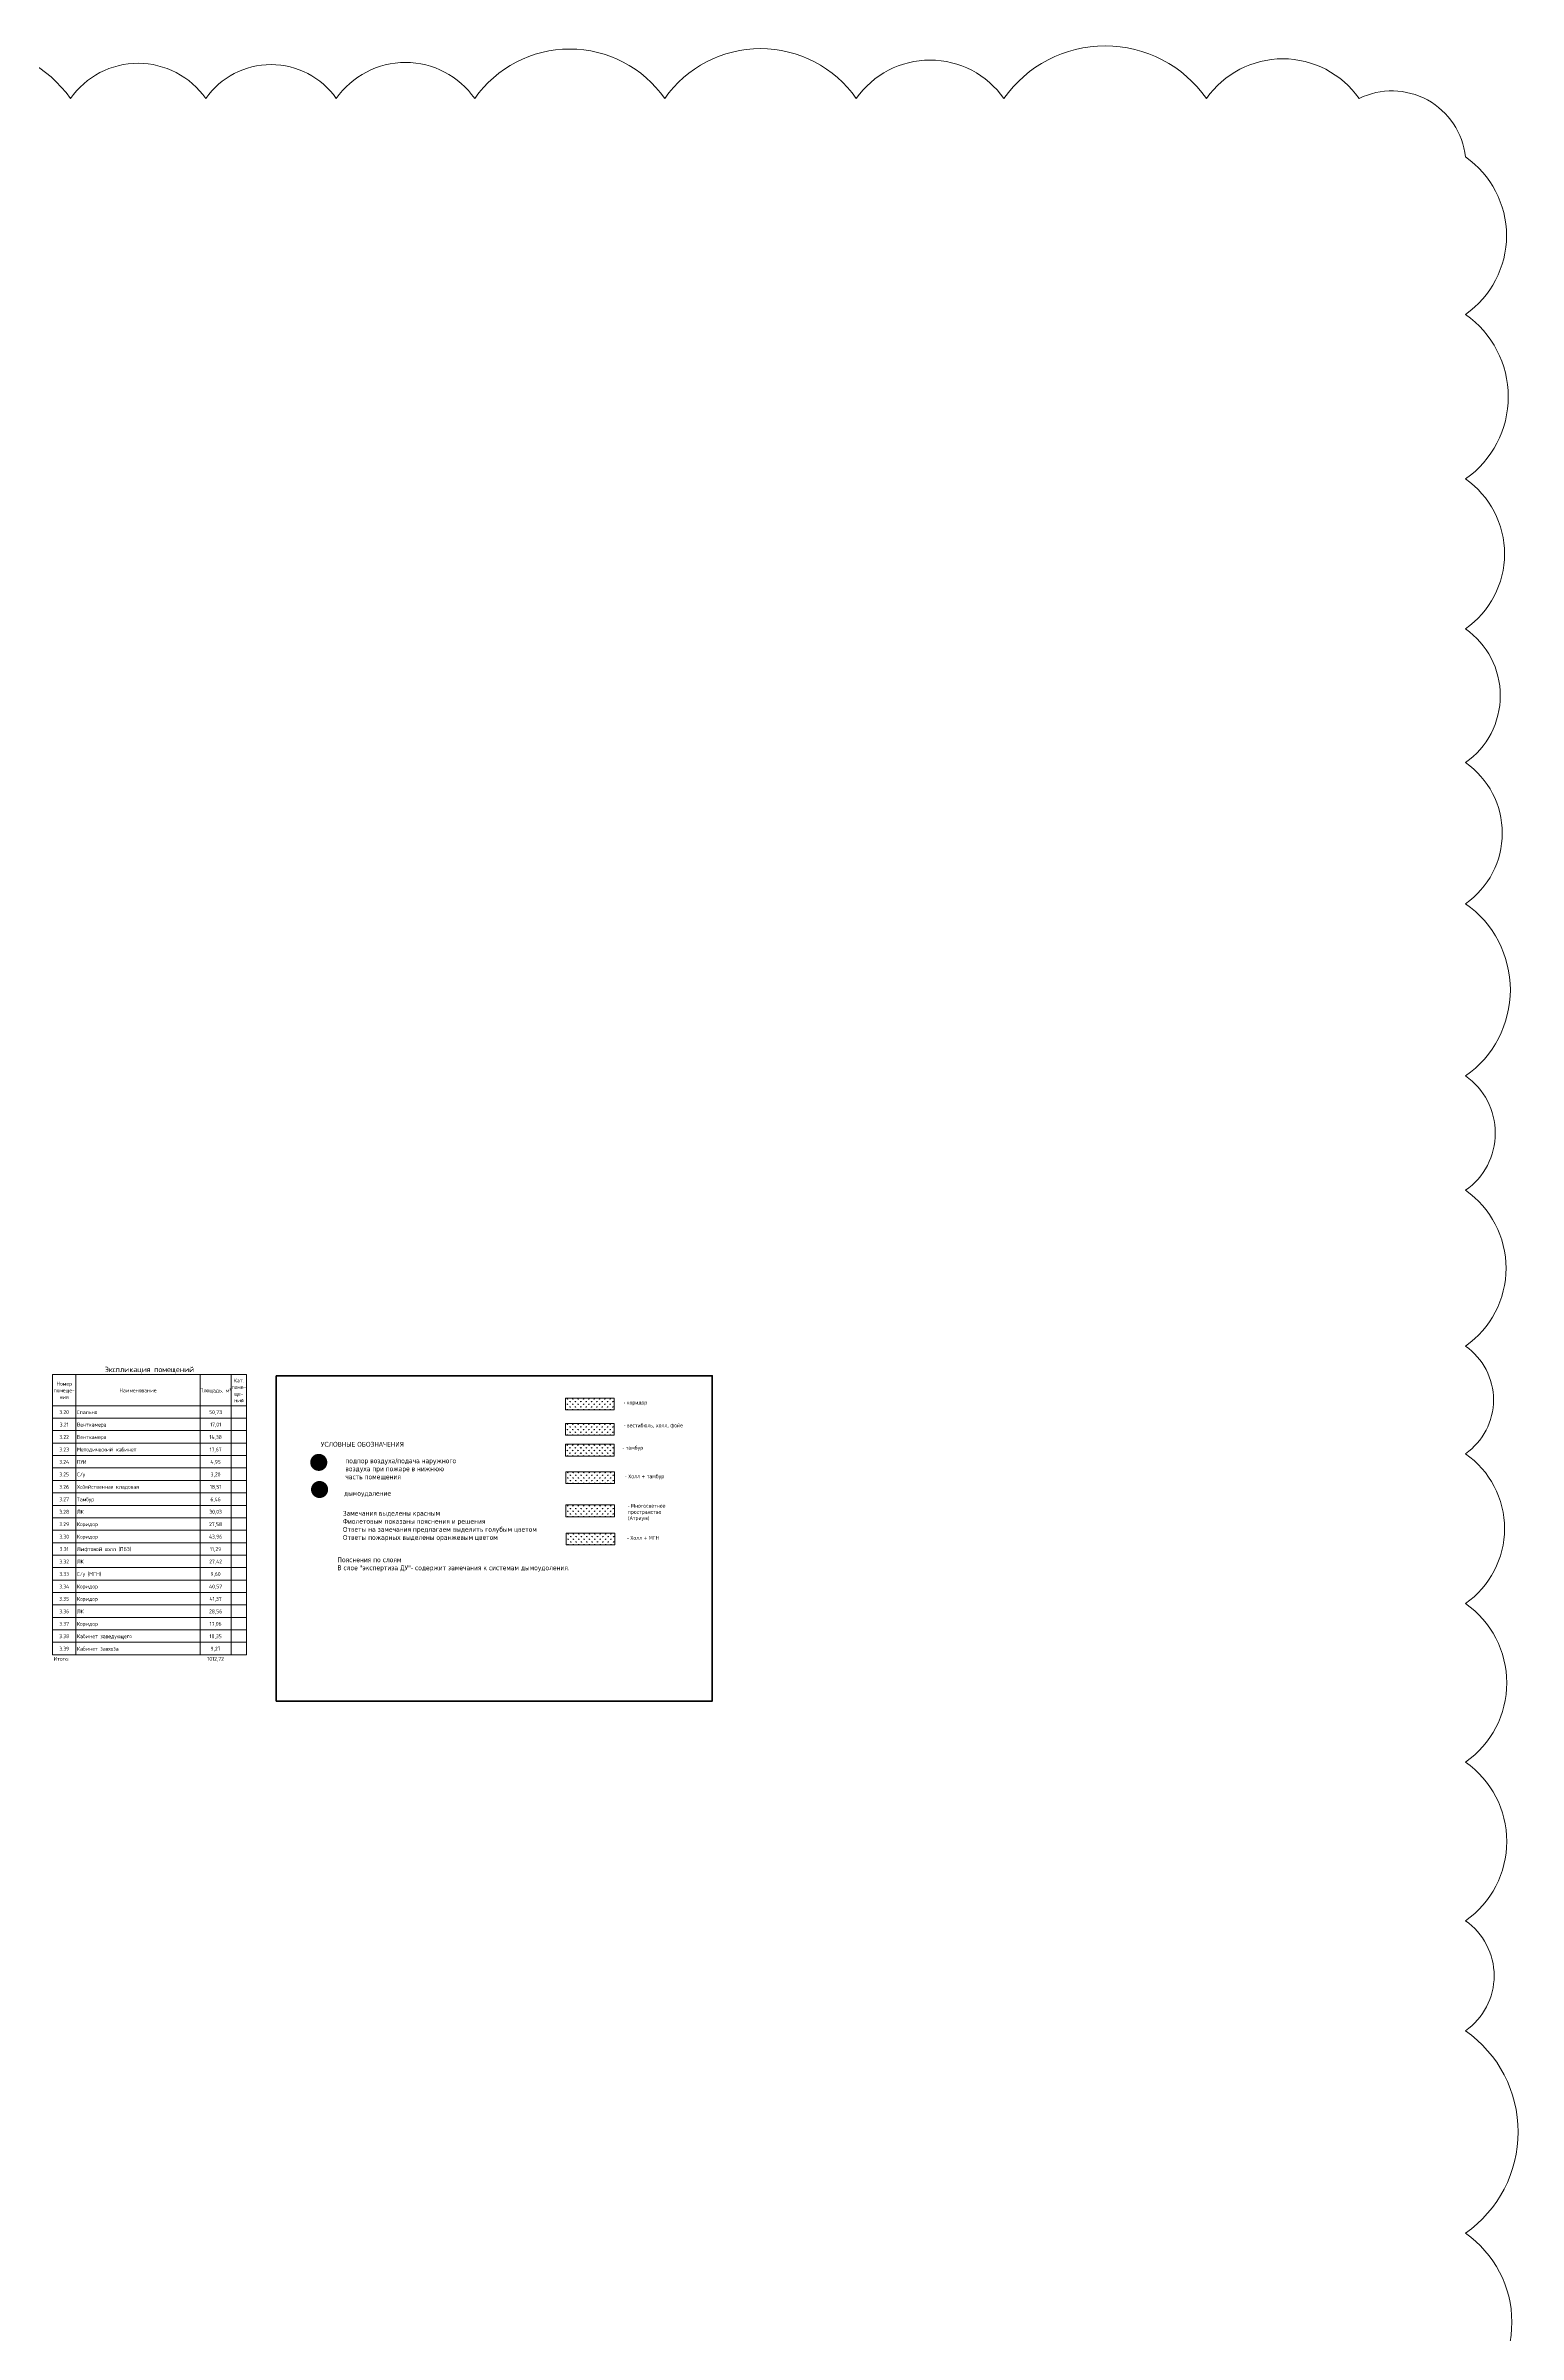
# Model space of a CAD drawing. Header units: millimetres. Extents: x -584918 to 2941280, y 3000189 to 4229862.
# Drawn here: x 318854 to 413664, y 3982499 to 4129870 of the extents above; entities that cross this region are included whole.
import ezdxf

# ---------------------------------------------------------------- set-up
doc = ezdxf.new("R2010")
doc.units = ezdxf.units.MM
for name, color, linetype, lineweight in [('Графика', 7, 'Continuous', 0), ('Линии', 7, 'Continuous', 0), ('экспертиза ДУ', 1, 'Continuous', 0), ('экспертиза условные обозначения', 1, 'Continuous', 0)]:
    doc.layers.add(name, color=color, linetype=linetype, lineweight=lineweight)
doc.styles.add('GOST Common_11', font='', dxfattribs={"width": 0.9, "height": 3.5})
doc.styles.add('GOST Common_8', font='', dxfattribs={"width": 0.9, "height": 2.5})
doc.styles.get("Standard").update_dxf_attribs({"font": 'arial.ttf'})
doc.styles.add('ЭКСПЕРТИЗА', font='tahoma.ttf')
doc.styles.get('GOST Common_11').set_extended_font_data('GOST Common')
doc.styles.get('GOST Common_8').set_extended_font_data('GOST Common')

msp = doc.modelspace()

# ---------------------------------------------------------------- hatches: boundary and pattern name
at = {"layer": 'экспертиза ДУ', "lineweight": 0}
h = msp.add_hatch(color=5, dxfattribs=at)
edge = h.paths.add_edge_path()
edge.add_arc((336431.523, 4038644.003), 550.23, 0, 360)
h = msp.add_hatch(color=30, dxfattribs=at)
edge = h.paths.add_edge_path()
edge.add_arc((336482.571, 4036897.285), 550.23, 0, 360)
at = {"layer": 'экспертиза условные обозначения', "lineweight": 0}
h = msp.add_hatch(dxfattribs=at)
h.set_pattern_fill('GRASS', color=3, scale=9.6, style=0)
h.set_pattern_definition([(90, (471242.12, 4065296.01), (-172.42092, 172.42092), [45.72, -299.12184]), (45, (471242.12, 4065296.01), (-172.4209, 172.4209), [45.72, -198.12]), (135, (471242.12, 4065296.01), (-172.4209, -172.4209), [45.72, -198.12])])
h.paths.add_polyline_path([(352317.073, 4042784.997), (355448.406, 4042784.997), (355448.406, 4042018.942), (352317.073, 4042018.942)])
h = msp.add_hatch(dxfattribs=at)
h.set_pattern_fill('GRASS', color=6, scale=9.6, style=0)
h.set_pattern_definition([(90, (471242.12, 4063666.25), (-172.42092, 172.42092), [45.72, -299.12184]), (45, (471242.12, 4063666.25), (-172.4209, 172.4209), [45.72, -198.12]), (135, (471242.12, 4063666.25), (-172.4209, -172.4209), [45.72, -198.12])])
h.paths.add_polyline_path([(352317.073, 4041155.23), (355448.406, 4041155.23), (355448.406, 4040389.175), (352317.073, 4040389.175)])
h = msp.add_hatch(dxfattribs=at)
h.set_pattern_fill('GRASS', color=4, scale=9.6, style=0)
h.set_pattern_definition([(90, (471242.12, 4062325.05), (-172.42092, 172.42092), [45.72, -299.12184]), (45, (471242.12, 4062325.05), (-172.4209, 172.4209), [45.72, -198.12]), (135, (471242.12, 4062325.05), (-172.4209, -172.4209), [45.72, -198.12])])
h.paths.add_polyline_path([(352317.073, 4039814.037), (355448.406, 4039814.037), (355448.406, 4039047.983), (352317.073, 4039047.983)])
at = {"layer": 'экспертиза условные обозначения', "lineweight": 0, "true_color": 0x636466}
h = msp.add_hatch(dxfattribs=at)
h.set_pattern_fill('GRASS', color=251, scale=9.6, style=0)
h.set_pattern_definition([(90, (471262.29, 4060550.57), (-172.42092, 172.42092), [45.72, -299.12184]), (45, (471262.3, 4060550.57), (-172.4209, 172.4209), [45.72, -198.12]), (135, (471262.3, 4060550.57), (-172.4209, -172.4209), [45.72, -198.12])])
h.paths.add_polyline_path([(352337.245, 4038039.551), (355468.579, 4038039.551), (355468.579, 4037273.496), (352337.245, 4037273.496)])
at = {"layer": 'экспертиза условные обозначения', "lineweight": 0}
h = msp.add_hatch(dxfattribs=at)
h.set_pattern_fill('GRASS', color=2, scale=9.6, style=0)
h.set_pattern_definition([(90, (471262.29, 4058411.31), (-172.42092, 172.42092), [45.72, -299.12184]), (45, (471262.3, 4058411.31), (-172.4209, 172.4209), [45.72, -198.12]), (135, (471262.3, 4058411.31), (-172.4209, -172.4209), [45.72, -198.12])])
h.paths.add_polyline_path([(352337.245, 4035900.297), (355468.579, 4035900.297), (355468.579, 4035134.242), (352337.245, 4035134.242)])
h = msp.add_hatch(dxfattribs=at)
h.set_pattern_fill('GRASS', color=5, scale=9.6, style=0)
h.set_pattern_definition([(90, (471280.6, 4056606.06), (-172.42092, 172.42092), [45.72, -299.12184]), (45, (471280.6, 4056606.06), (-172.4209, 172.4209), [45.72, -198.12]), (135, (471280.6, 4056606.06), (-172.4209, -172.4209), [45.72, -198.12])])
h.paths.add_polyline_path([(352355.55, 4034095.046), (355486.884, 4034095.046), (355486.884, 4033328.991), (352355.55, 4033328.991)])

# ---------------------------------------------------------------- linework, layer by layer
at = {"layer": 'Линии'}
for p, q in [((319288.242, 4044296.203), (319288.242, 4042291.601)), ((319288.242, 4044296.203), (331788.645, 4044296.203)), ((320788.242, 4044296.203), (320788.242, 4042291.601)), ((328788.242, 4044296.203), (328788.242, 4042291.601)), ((330788.242, 4044296.203), (330788.242, 4042291.601)), ((331788.242, 4044296.203), (331788.242, 4042291.601)), ((320788.242, 4042291.601), (319288.242, 4042291.601)), ((319288.242, 4042291.601), (319288.242, 4041489.76)), ((320788.242, 4041489.76), (319288.242, 4041489.76)), ((319288.242, 4041489.76), (319288.242, 4040687.92)), ((328788.242, 4042291.601), (320788.242, 4042291.601)), ((320788.242, 4042291.601), (320788.242, 4041489.76)), ((328788.242, 4041489.76), (320788.242, 4041489.76)), ((320788.242, 4041489.76), (320788.242, 4040687.92)), ((330788.242, 4042291.601), (328788.242, 4042291.601)), ((328788.242, 4042291.601), (328788.242, 4041489.76)), ((330788.242, 4041489.76), (328788.242, 4041489.76)), ((328788.242, 4041489.76), (328788.242, 4040687.92)), ((331788.242, 4042291.601), (330788.242, 4042291.601)), ((330788.242, 4042291.601), (330788.242, 4041489.76)), ((331788.242, 4041489.76), (330788.242, 4041489.76)), ((330788.242, 4041489.76), (330788.242, 4040687.92)), ((331788.242, 4042291.601), (331788.242, 4041489.76)), ((331788.242, 4041489.76), (331788.242, 4040687.92)), ((320788.242, 4040687.92), (319288.242, 4040687.92)), ((319288.242, 4040687.92), (319288.242, 4039886.079)), ((320788.242, 4039886.079), (319288.242, 4039886.079)), ((319288.242, 4039886.079), (319288.242, 4039084.238)), ((328788.242, 4040687.92), (320788.242, 4040687.92)), ((320788.242, 4040687.92), (320788.242, 4039886.079)), ((328788.242, 4039886.079), (320788.242, 4039886.079)), ((320788.242, 4039886.079), (320788.242, 4039084.238)), ((330788.242, 4040687.92), (328788.242, 4040687.92)), ((328788.242, 4040687.92), (328788.242, 4039886.079)), ((330788.242, 4039886.079), (328788.242, 4039886.079)), ((328788.242, 4039886.079), (328788.242, 4039084.238)), ((331788.242, 4040687.92), (330788.242, 4040687.92)), ((330788.242, 4040687.92), (330788.242, 4039886.079)), ((331788.242, 4039886.079), (330788.242, 4039886.079)), ((330788.242, 4039886.079), (330788.242, 4039084.238)), ((331788.242, 4040687.92), (331788.242, 4039886.079)), ((331788.242, 4039886.079), (331788.242, 4039084.238)), ((320788.242, 4039084.238), (319288.242, 4039084.238)), ((319288.242, 4039084.238), (319288.242, 4038282.398)), ((320788.242, 4038282.398), (319288.242, 4038282.398)), ((319288.242, 4038282.398), (319288.242, 4037480.557)), ((328788.242, 4039084.238), (320788.242, 4039084.238)), ((320788.242, 4039084.238), (320788.242, 4038282.398)), ((328788.242, 4038282.398), (320788.242, 4038282.398)), ((320788.242, 4038282.398), (320788.242, 4037480.557)), ((330788.242, 4039084.238), (328788.242, 4039084.238)), ((328788.242, 4039084.238), (328788.242, 4038282.398)), ((330788.242, 4038282.398), (328788.242, 4038282.398)), ((328788.242, 4038282.398), (328788.242, 4037480.557)), ((331788.242, 4039084.238), (330788.242, 4039084.238)), ((330788.242, 4039084.238), (330788.242, 4038282.398)), ((331788.242, 4038282.398), (330788.242, 4038282.398)), ((330788.242, 4038282.398), (330788.242, 4037480.557)), ((331788.242, 4039084.238), (331788.242, 4038282.398)), ((331788.242, 4038282.398), (331788.242, 4037480.557)), ((320788.242, 4037480.557), (319288.242, 4037480.557)), ((319288.242, 4037480.557), (319288.242, 4036678.716)), ((320788.242, 4036678.716), (319288.242, 4036678.716)), ((319288.242, 4036678.716), (319288.242, 4035876.876)), ((328788.242, 4037480.557), (320788.242, 4037480.557)), ((320788.242, 4037480.557), (320788.242, 4036678.716)), ((328788.242, 4036678.716), (320788.242, 4036678.716)), ((320788.242, 4036678.716), (320788.242, 4035876.876)), ((330788.242, 4037480.557), (328788.242, 4037480.557)), ((328788.242, 4037480.557), (328788.242, 4036678.716)), ((330788.242, 4036678.716), (328788.242, 4036678.716)), ((328788.242, 4036678.716), (328788.242, 4035876.876)), ((331788.242, 4037480.557), (330788.242, 4037480.557)), ((330788.242, 4037480.557), (330788.242, 4036678.716)), ((331788.242, 4036678.716), (330788.242, 4036678.716)), ((330788.242, 4036678.716), (330788.242, 4035876.876)), ((331788.242, 4037480.557), (331788.242, 4036678.716)), ((331788.242, 4036678.716), (331788.242, 4035876.876)), ((320788.242, 4035876.876), (319288.242, 4035876.876)), ((319288.242, 4035876.876), (319288.242, 4035075.035)), ((320788.242, 4035075.035), (319288.242, 4035075.035)), ((319288.242, 4035075.035), (319288.242, 4034273.194)), ((328788.242, 4035876.876), (320788.242, 4035876.876)), ((320788.242, 4035876.876), (320788.242, 4035075.035)), ((328788.242, 4035075.035), (320788.242, 4035075.035)), ((320788.242, 4035075.035), (320788.242, 4034273.194)), ((330788.242, 4035876.876), (328788.242, 4035876.876)), ((328788.242, 4035876.876), (328788.242, 4035075.035)), ((330788.242, 4035075.035), (328788.242, 4035075.035)), ((328788.242, 4035075.035), (328788.242, 4034273.194)), ((331788.242, 4035876.876), (330788.242, 4035876.876)), ((330788.242, 4035876.876), (330788.242, 4035075.035)), ((331788.242, 4035075.035), (330788.242, 4035075.035)), ((330788.242, 4035075.035), (330788.242, 4034273.194)), ((331788.242, 4035876.876), (331788.242, 4035075.035)), ((331788.242, 4035075.035), (331788.242, 4034273.194)), ((320788.242, 4034273.194), (319288.242, 4034273.194)), ((319288.242, 4034273.194), (319288.242, 4033471.354)), ((328788.242, 4034273.194), (320788.242, 4034273.194)), ((320788.242, 4034273.194), (320788.242, 4033471.354)), ((330788.242, 4034273.194), (328788.242, 4034273.194)), ((328788.242, 4034273.194), (328788.242, 4033471.354)), ((331788.242, 4034273.194), (330788.242, 4034273.194)), ((330788.242, 4034273.194), (330788.242, 4033471.354)), ((331788.242, 4034273.194), (331788.242, 4033471.354)), ((320788.242, 4033471.354), (319288.242, 4033471.354)), ((319288.242, 4033471.354), (319288.242, 4032669.513)), ((320788.242, 4032669.513), (319288.242, 4032669.513)), ((319288.242, 4032669.513), (319288.242, 4031867.672)), ((328788.242, 4033471.354), (320788.242, 4033471.354)), ((320788.242, 4033471.354), (320788.242, 4032669.513)), ((328788.242, 4032669.513), (320788.242, 4032669.513)), ((320788.242, 4032669.513), (320788.242, 4031867.672)), ((330788.242, 4033471.354), (328788.242, 4033471.354)), ((328788.242, 4033471.354), (328788.242, 4032669.513)), ((330788.242, 4032669.513), (328788.242, 4032669.513)), ((328788.242, 4032669.513), (328788.242, 4031867.672)), ((331788.242, 4033471.354), (330788.242, 4033471.354)), ((330788.242, 4033471.354), (330788.242, 4032669.513)), ((331788.242, 4032669.513), (330788.242, 4032669.513)), ((330788.242, 4032669.513), (330788.242, 4031867.672)), ((331788.242, 4033471.354), (331788.242, 4032669.513)), ((331788.242, 4032669.513), (331788.242, 4031867.672)), ((320788.242, 4031867.672), (319288.242, 4031867.672)), ((319288.242, 4031867.672), (319288.242, 4031065.832)), ((320788.242, 4031065.832), (319288.242, 4031065.832)), ((319288.242, 4031065.832), (319288.242, 4030263.991)), ((328788.242, 4031867.672), (320788.242, 4031867.672)), ((320788.242, 4031867.672), (320788.242, 4031065.832)), ((328788.242, 4031065.832), (320788.242, 4031065.832)), ((320788.242, 4031065.832), (320788.242, 4030263.991)), ((330788.242, 4031867.672), (328788.242, 4031867.672)), ((328788.242, 4031867.672), (328788.242, 4031065.832)), ((330788.242, 4031065.832), (328788.242, 4031065.832)), ((328788.242, 4031065.832), (328788.242, 4030263.991)), ((331788.242, 4031867.672), (330788.242, 4031867.672)), ((330788.242, 4031867.672), (330788.242, 4031065.832)), ((331788.242, 4031065.832), (330788.242, 4031065.832)), ((330788.242, 4031065.832), (330788.242, 4030263.991)), ((331788.242, 4031867.672), (331788.242, 4031065.832)), ((331788.242, 4031065.832), (331788.242, 4030263.991)), ((320788.242, 4030263.991), (319288.242, 4030263.991)), ((319288.242, 4030263.991), (319288.242, 4029462.15)), ((320788.242, 4029462.15), (319288.242, 4029462.15)), ((319288.242, 4029462.15), (319288.242, 4028660.31)), ((328788.242, 4030263.991), (320788.242, 4030263.991)), ((320788.242, 4030263.991), (320788.242, 4029462.15)), ((328788.242, 4029462.15), (320788.242, 4029462.15)), ((320788.242, 4029462.15), (320788.242, 4028660.31)), ((330788.242, 4030263.991), (328788.242, 4030263.991)), ((328788.242, 4030263.991), (328788.242, 4029462.15)), ((330788.242, 4029462.15), (328788.242, 4029462.15)), ((328788.242, 4029462.15), (328788.242, 4028660.31)), ((331788.242, 4030263.991), (330788.242, 4030263.991)), ((330788.242, 4030263.991), (330788.242, 4029462.15)), ((331788.242, 4029462.15), (330788.242, 4029462.15)), ((330788.242, 4029462.15), (330788.242, 4028660.31)), ((331788.242, 4030263.991), (331788.242, 4029462.15)), ((331788.242, 4029462.15), (331788.242, 4028660.31)), ((320788.242, 4028660.31), (319288.242, 4028660.31)), ((319288.242, 4028660.31), (319288.242, 4027858.469)), ((320788.242, 4027858.469), (319288.242, 4027858.469)), ((319288.242, 4027858.469), (319288.242, 4027056.628)), ((328788.242, 4028660.31), (320788.242, 4028660.31)), ((320788.242, 4028660.31), (320788.242, 4027858.469)), ((328788.242, 4027858.469), (320788.242, 4027858.469)), ((320788.242, 4027858.469), (320788.242, 4027056.628)), ((330788.242, 4028660.31), (328788.242, 4028660.31)), ((328788.242, 4028660.31), (328788.242, 4027858.469)), ((330788.242, 4027858.469), (328788.242, 4027858.469)), ((328788.242, 4027858.469), (328788.242, 4027056.628)), ((331788.242, 4028660.31), (330788.242, 4028660.31)), ((330788.242, 4028660.31), (330788.242, 4027858.469)), ((331788.242, 4027858.469), (330788.242, 4027858.469)), ((330788.242, 4027858.469), (330788.242, 4027056.628)), ((331788.242, 4028660.31), (331788.242, 4027858.469)), ((331788.242, 4027858.469), (331788.242, 4027056.628)), ((320788.242, 4027056.628), (319288.242, 4027056.628)), ((319288.242, 4027056.628), (319288.242, 4026254.787)), ((320788.242, 4026254.787), (319288.242, 4026254.787)), ((328788.242, 4027056.628), (320788.242, 4027056.628)), ((320788.242, 4027056.628), (320788.242, 4026254.787)), ((328788.242, 4026254.787), (320788.242, 4026254.787)), ((330788.242, 4027056.628), (328788.242, 4027056.628)), ((328788.242, 4027056.628), (328788.242, 4026254.787)), ((330788.242, 4026254.787), (328788.242, 4026254.787)), ((331788.242, 4027056.628), (330788.242, 4027056.628)), ((330788.242, 4027056.628), (330788.242, 4026254.787)), ((331788.242, 4026254.787), (330788.242, 4026254.787)), ((331788.242, 4027056.628), (331788.242, 4026254.787)), ((331788.645, 4026254.787), (331788.242, 4026254.787))]:
    msp.add_line(p, q, dxfattribs=at)
at = {"layer": 'экспертиза ДУ', "color": 2}
msp.add_lwpolyline([(410269.115, 3977545.334, 0.52056705), (410269.115, 3989006.662, 0.52056705), (410269.115, 4002040.507, 0.52056705), (410269.115, 4009124.056, 0.52056705), (410269.115, 4019341.45, 0.52056705), (410269.115, 4029550.908, 0.52056705), (410269.115, 4039204.116, 0.52056705), (410269.115, 4046130.394, 0.52056705), (410269.115, 4056166.304, 0.52056705), (410269.115, 4063528.589, 0.52056705), (410269.115, 4074620.643, 0.52056705), (410269.115, 4083708.648, 0.52056705), (410269.115, 4092318.123, 0.52056705), (410269.115, 4101975.197, 0.52056705), (410269.115, 4112566.544, 0.52056705), (410269.115, 4122716.797, 0.52056705), (403415.31, 4126472.853, 0.52056705), (393588.96, 4126472.853, 0.52056705), (380545.959, 4126472.853, 0.52056705), (371042.699, 4126472.853, 0.52056705), (358706.711, 4126472.853, 0.52056705), (346473.671, 4126472.853, 0.52056705), (337557.79, 4126472.853, 0.52056705), (329158.283, 4126472.853, 0.52056705), (320439.958, 4126472.853, 0.52056705), (307754.024, 4126472.853, 0.52056705)], format="xyb", dxfattribs=at)
at = {"layer": 'экспертиза условные обозначения', "lineweight": 50, "ltscale": 10000}
msp.add_lwpolyline([(333698.47, 4044219.513), (361772.923, 4044219.513), (361772.923, 4023275.733), (333698.47, 4023275.733)], close=True, dxfattribs=at)
msp.add_lwpolyline([(333698.47, 4044219.513), (361772.923, 4044219.513), (361772.923, 4023275.733), (333698.47, 4023275.733)], close=True, dxfattribs=at)
at = {"layer": 'экспертиза условные обозначения', "color": 3, "lineweight": 0}
msp.add_lwpolyline([(352317.073, 4042784.997), (355448.406, 4042784.997), (355448.406, 4042018.942), (352317.073, 4042018.942)], close=True, dxfattribs=at)
at = {"layer": 'экспертиза условные обозначения', "color": 6, "lineweight": 0}
msp.add_lwpolyline([(352317.073, 4041155.23), (355448.406, 4041155.23), (355448.406, 4040389.175), (352317.073, 4040389.175)], close=True, dxfattribs=at)
at = {"layer": 'экспертиза условные обозначения', "color": 4, "lineweight": 0}
msp.add_lwpolyline([(352317.073, 4039814.037), (355448.406, 4039814.037), (355448.406, 4039047.983), (352317.073, 4039047.983)], close=True, dxfattribs=at)
at = {"layer": 'экспертиза условные обозначения', "color": 251, "lineweight": 0, "true_color": 0x636466}
msp.add_lwpolyline([(352337.245, 4038039.551), (355468.579, 4038039.551), (355468.579, 4037273.496), (352337.245, 4037273.496)], close=True, dxfattribs=at)
at = {"layer": 'экспертиза условные обозначения', "color": 2, "lineweight": 0}
msp.add_lwpolyline([(352337.245, 4035900.297), (355468.579, 4035900.297), (355468.579, 4035134.242), (352337.245, 4035134.242)], close=True, dxfattribs=at)
at = {"layer": 'экспертиза условные обозначения', "color": 5, "lineweight": 0}
msp.add_lwpolyline([(352355.55, 4034095.046), (355486.884, 4034095.046), (355486.884, 4033328.991), (352355.55, 4033328.991)], close=True, dxfattribs=at)

# ---------------------------------------------------------------- texts
at = {"layer": 'Графика', "line_spacing_factor": 1.022761}
for s, insert, char_height, width, attachment_point, style in [('Экспликация помещений', (325538.444, 4044806.093), 350, 5600.43603, 2, 'GOST Common_11'), ('Кат.\\Pпоме-\\Pще-\\Pния', (331288.242, 4044046.759), 250, 962.44692, 2, 'GOST Common_8'), ('Номер\\Pпомеще-\\Pния', (320038.242, 4043833.684), 250, 1418.02524, 2, 'GOST Common_8'), ('Наименование', (324788.242, 4043407.534), 250, 2353.31849, 2, 'GOST Common_8'), ('Площадь, м\\fGOST Common|b0|i0|c238|p34|;\\W.9;²', (329788.242, 4043407.534), 250, 2009.37194, 2, 'GOST Common_8'), ('3.20', (320038.242, 4042004.313), 250, 642.63697, 2, 'GOST Common_8'), ('3.21', (320038.242, 4041202.472), 250, 591.3467, 2, 'GOST Common_8'), ('Спальня', (320863.242, 4042004.313), 250, 1336.56422, 1, 'GOST Common_8'), ('Венткамера', (320863.242, 4041202.472), 250, 2033.50854, 1, 'GOST Common_8'), ('50,73', (329788.242, 4042004.313), 250, 841.76392, 2, 'GOST Common_8'), ('17,01', (329788.242, 4041202.472), 250, 739.18337, 2, 'GOST Common_8'), ('3.23', (320038.242, 4039598.79), 250, 642.63697, 2, 'GOST Common_8'), ('3.22', (320038.242, 4040400.631), 250, 642.63697, 2, 'GOST Common_8'), ('Венткамера', (320863.242, 4040400.631), 250, 2033.50854, 1, 'GOST Common_8'), ('Методический кабинет', (320863.242, 4039598.79), 250, 3813.58278, 1, 'GOST Common_8'), ('14,38', (329788.242, 4040400.631), 250, 817.62732, 2, 'GOST Common_8'), ('17,67', (329788.242, 4039598.79), 250, 790.47365, 2, 'GOST Common_8'), ('3.24', (320038.242, 4038796.95), 250, 669.79065, 2, 'GOST Common_8'), ('3.25', (320038.242, 4037995.109), 250, 642.63697, 2, 'GOST Common_8'), ('C/у', (320863.242, 4037995.109), 250, 561.17595, 1, 'GOST Common_8'), ('ПУИ', (320863.242, 4038796.95), 250, 642.63697, 1, 'GOST Common_8'), ('4,95', (329788.242, 4038796.95), 250, 681.85895, 2, 'GOST Common_8'), ('3,20', (329788.242, 4037995.109), 250, 654.70527, 2, 'GOST Common_8'), ('3.26', (320038.242, 4037193.268), 250, 642.63697, 2, 'GOST Common_8'), ('Хозяйственная кладовая', (320863.242, 4037193.268), 250, 4175.63177, 1, 'GOST Common_8'), ('18,51', (329788.242, 4037193.268), 250, 739.18337, 2, 'GOST Common_8'), ('3.28', (320038.242, 4035589.587), 250, 642.63697, 2, 'GOST Common_8'), ('3.27', (320038.242, 4036391.428), 250, 642.63697, 2, 'GOST Common_8'), ('ЛК', (320863.242, 4035589.587), 250, 428.42465, 1, 'GOST Common_8'), ('Тамбур', (320863.242, 4036391.428), 250, 1203.81292, 1, 'GOST Common_8'), ('30,03', (329788.242, 4035589.587), 250, 841.76392, 2, 'GOST Common_8'), ('6,46', (329788.242, 4036391.428), 250, 681.85895, 2, 'GOST Common_8'), ('3.29', (320038.242, 4034787.746), 250, 642.63697, 2, 'GOST Common_8'), ('3.30', (320038.242, 4033985.906), 250, 642.63697, 2, 'GOST Common_8'), ('Коридор', (320863.242, 4034787.746), 250, 1336.56422, 1, 'GOST Common_8'), ('Коридор', (320863.242, 4033985.906), 250, 1336.56422, 1, 'GOST Common_8'), ('43,96', (329788.242, 4033985.906), 250, 868.91759, 2, 'GOST Common_8'), ('27,58', (329788.242, 4034787.746), 250, 841.76392, 2, 'GOST Common_8'), ('3.32', (320038.242, 4032382.224), 250, 642.63697, 2, 'GOST Common_8'), ('3.31', (320038.242, 4033184.065), 250, 591.3467, 2, 'GOST Common_8'), ('Лифтовой холл (ПБЗ)', (320863.242, 4033184.065), 250, 3415.32888, 1, 'GOST Common_8'), ('ЛК', (320863.242, 4032382.224), 250, 428.42465, 1, 'GOST Common_8'), ('27,42', (329788.242, 4032382.224), 250, 868.91759, 2, 'GOST Common_8'), ('11,29', (329788.242, 4033184.065), 250, 739.18337, 2, 'GOST Common_8'), ('3.34', (320038.242, 4030778.543), 250, 669.79065, 2, 'GOST Common_8'), ('3.33', (320038.242, 4031580.384), 250, 642.63697, 2, 'GOST Common_8'), ('C/у (МГН)', (320863.242, 4031580.384), 250, 1514.57164, 1, 'GOST Common_8'), ('Коридор', (320863.242, 4030778.543), 250, 1336.56422, 1, 'GOST Common_8'), ('40,57', (329788.242, 4030778.543), 250, 868.91759, 2, 'GOST Common_8'), ('9,60', (329788.242, 4031580.384), 250, 654.70527, 2, 'GOST Common_8'), ('3.35', (320038.242, 4029976.702), 250, 642.63697, 2, 'GOST Common_8'), ('3.36', (320038.242, 4029174.862), 250, 642.63697, 2, 'GOST Common_8'), ('ЛК', (320863.242, 4029174.862), 250, 428.42465, 1, 'GOST Common_8'), ('Коридор', (320863.242, 4029976.702), 250, 1336.56422, 1, 'GOST Common_8'), ('28,56', (329788.242, 4029174.862), 250, 841.76392, 2, 'GOST Common_8'), ('41,37', (329788.242, 4029976.702), 250, 817.62732, 2, 'GOST Common_8'), ('3.37', (320038.242, 4028373.021), 250, 642.63697, 2, 'GOST Common_8'), ('Коридор', (320863.242, 4028373.021), 250, 1336.56422, 1, 'GOST Common_8'), ('17,06', (329788.242, 4028373.021), 250, 790.47365, 2, 'GOST Common_8'), ('3.38', (320038.242, 4027571.18), 250, 642.63697, 2, 'GOST Common_8'), ('3.39', (320038.242, 4026769.34), 250, 642.63697, 2, 'GOST Common_8'), ('Кабинет заведующего', (320863.242, 4027571.18), 250, 3707.98515, 1, 'GOST Common_8'), ('Кабинет завхоза', (320863.242, 4026769.34), 250, 2851.13586, 1, 'GOST Common_8'), ('18,35', (329788.242, 4027571.18), 250, 790.47365, 2, 'GOST Common_8'), ('9,27', (329788.242, 4026769.34), 250, 654.70527, 2, 'GOST Common_8'), ('Итого:', (319363.242, 4026117.844), 250, 1098.21529, 1, 'GOST Common_8'), ('1012,72', (329788.242, 4026117.844), 250, 1113.30067, 2, 'GOST Common_8')]:
    msp.add_mtext(s, dxfattribs=dict(at, insert=insert, char_height=char_height, width=width, attachment_point=attachment_point, style=style))
at = {"layer": 'экспертиза условные обозначения', "color": 1, "ltscale": 100, "char_height": 240, "attachment_point": 1}
for s, insert, width in [('{\\fTahoma|b0|i0|c204|p32;- коридор}', (356063.064, 4042616.211), 3130.93009), ('{\\fTahoma|b0|i0|c204|p34;- вестибюль, холл, фойе}', (356071.942, 4041143.039), 5210.56064), ('{\\fTahoma|b0|i0|c204|p32;- тамбур}', (355994.808, 4039704.032), 3130.93009), ('{\\fTahoma|b0|i0|c204|p34;- Холл + тамбур}', (356151.297, 4037861.805), 3130.93009), ('{\\fTahoma|b0|i0|c204|p34;- Многосветное пространство (Атриум)}', (356336.699, 4035969.62), 3130.93009), ('{\\fTahoma|b0|i0|c204|p34;- Холл + МГН}', (356286.338, 4033901.296), 3130.93009)]:
    msp.add_mtext(s, dxfattribs=dict(at, insert=insert, width=width))
at = {"layer": 'экспертиза условные обозначения', "ltscale": 100, "insert": (336561.151, 4039964.472), "char_height": 310.23876, "width": 24479.87797, "attachment_point": 1, "style": 'ЭКСПЕРТИЗА'}
msp.add_mtext('{\\fTahoma|b0|i0|c204|p32;\\W0.9;\\C9;УСЛОВНЫЕ ОБОЗНАЧЕНИЯ}', dxfattribs=at)
at = {"layer": 'экспертиза условные обозначения', "color": 1, "ltscale": 100, "char_height": 310.23876, "attachment_point": 1, "style": 'ЭКСПЕРТИЗА'}
for s, insert, width in [('подпор воздуха/подача наружного воздуха при пожаре в нижнюю часть помещения ', (338143.467, 4038901.957), 7001.19268), ('дымоудаление  ', (338055.641, 4036803.087), 6822.88904), ('{\\fTahoma|b0|i0|c204|p32;Замечания выделены красным\\P\\C6;Фиолетовым показаны пояснения и решения\\C2;\\P\\C4;Ответы на замечания предлагаем выделить голубым цветом\\P\\C30;Ответы пожарных выделены оранжевым цветом}', (337981.096, 4035517.163), 13606.08265), ('{\\C7;Пояснения по слоям\\P}В слое "экспертиза ДУ"- содержит замечания к системам дымоудоления.', (337636.928, 4032526.744), 13606.08265)]:
    msp.add_mtext(s, dxfattribs=dict(at, insert=insert, width=width))

doc.saveas('drawing.dxf')
